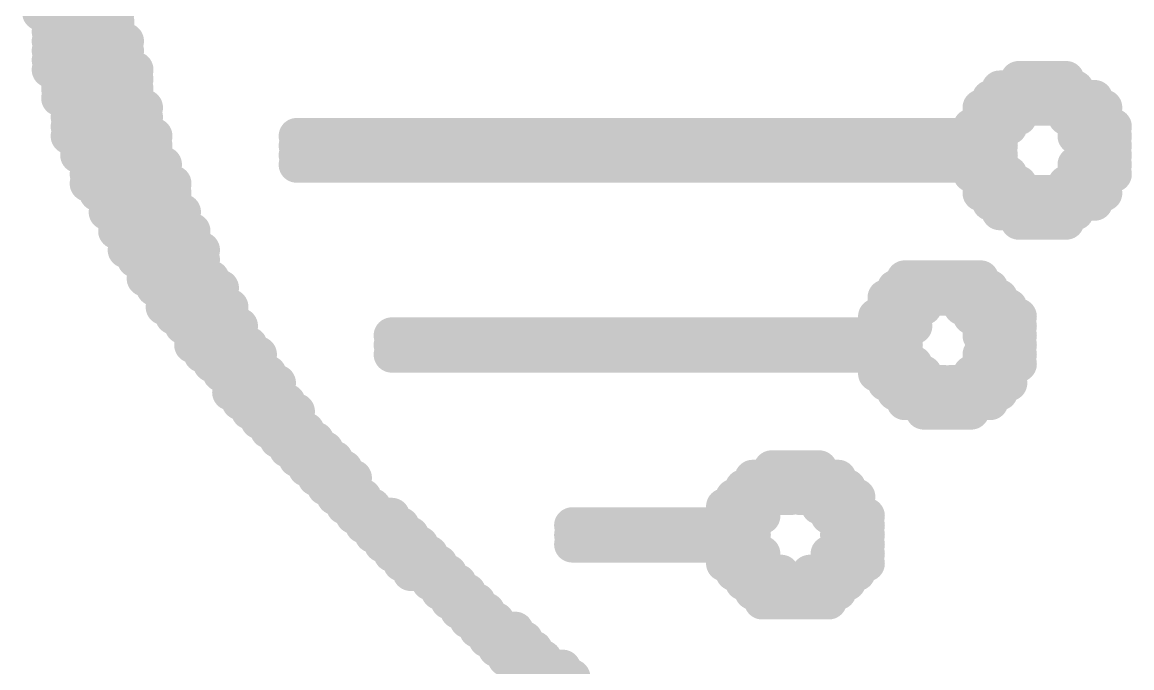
# Model space of a CAD drawing. Header units: inches. Extents: x -4.4 to 45.3, y -0.3 to 53.7.
# Drawn here: x 19.379 to 21.708, y 9.031 to 10.387 of the extents above; entities that cross this region are included whole.
import ezdxf

# ---------------------------------------------------------------- set-up
doc = ezdxf.new("R2010")
doc.units = ezdxf.units.IN
doc.layers.add('Bottom Overlay', color=54, linetype='Continuous')

msp = doc.modelspace()

# ---------------------------------------------------------------- linework, layer by layer
at = {"layer": 'Bottom Overlay'}
for points in [[(19.4168, 10.4069, 0.0762, 0.0762, 0), (19.4766, 10.4069, 0.0762, 0.0762, 0)], [(19.5364, 10.4069, 0.0762, 0.0762, 0), (19.5763, 10.4069, 0.0762, 0.0762, 0)], [(19.4367, 10.3869, 0.0762, 0.0762, 0), (19.4766, 10.3869, 0.0762, 0.0762, 0)], [(19.5364, 10.3869, 0.0762, 0.0762, 0), (19.5763, 10.3869, 0.0762, 0.0762, 0)], [(19.4367, 10.367, 0.0762, 0.0762, 0), (19.4766, 10.367, 0.0762, 0.0762, 0)], [(19.5364, 10.367, 0.0762, 0.0762, 0), (19.5763, 10.367, 0.0762, 0.0762, 0)], [(19.4367, 10.3471, 0.0762, 0.0762, 0), (19.4766, 10.3471, 0.0762, 0.0762, 0)], [(19.5563, 10.3471, 0.0762, 0.0762, 0), (19.5962, 10.3471, 0.0762, 0.0762, 0)], [(19.4367, 10.3271, 0.0762, 0.0762, 0), (19.4965, 10.3271, 0.0762, 0.0762, 0)], [(19.4367, 10.3072, 0.0762, 0.0762, 0), (19.4965, 10.3072, 0.0762, 0.0762, 0)], [(19.5563, 10.3271, 0.0762, 0.0762, 0), (19.5962, 10.3271, 0.0762, 0.0762, 0)], [(19.5563, 10.3072, 0.0762, 0.0762, 0), (19.5962, 10.3072, 0.0762, 0.0762, 0)], [(19.4367, 10.2872, 0.0762, 0.0762, 0), (19.4965, 10.2872, 0.0762, 0.0762, 0)], [(19.5563, 10.2872, 0.0762, 0.0762, 0), (19.6162, 10.2872, 0.0762, 0.0762, 0)], [(19.4566, 10.2673, 0.0762, 0.0762, 0), (19.4965, 10.2673, 0.0762, 0.0762, 0)], [(19.5563, 10.2673, 0.0762, 0.0762, 0), (19.6162, 10.2673, 0.0762, 0.0762, 0)], [(21.4706, 10.2673, 0.0762, 0.0762, 0), (21.5703, 10.2673, 0.0762, 0.0762, 0)], [(19.4566, 10.2474, 0.0762, 0.0762, 0), (19.4965, 10.2474, 0.0762, 0.0762, 0)], [(19.5763, 10.2474, 0.0762, 0.0762, 0), (19.6162, 10.2474, 0.0762, 0.0762, 0)], [(21.4307, 10.2474, 0.0762, 0.0762, 0), (21.5902, 10.2474, 0.0762, 0.0762, 0)], [(19.4566, 10.2274, 0.0762, 0.0762, 0), (19.5165, 10.2274, 0.0762, 0.0762, 0)], [(19.5763, 10.2274, 0.0762, 0.0762, 0), (19.6162, 10.2274, 0.0762, 0.0762, 0)], [(21.4108, 10.2274, 0.0762, 0.0762, 0), (21.6301, 10.2274, 0.0762, 0.0762, 0)], [(19.4766, 10.2075, 0.0762, 0.0762, 0), (19.5165, 10.2075, 0.0762, 0.0762, 0)], [(19.5763, 10.2075, 0.0762, 0.0762, 0), (19.6361, 10.2075, 0.0762, 0.0762, 0)], [(21.3908, 10.2075, 0.0762, 0.0762, 0), (21.6501, 10.2075, 0.0762, 0.0762, 0)], [(19.4766, 10.1875, 0.0762, 0.0762, 0), (19.5165, 10.1875, 0.0762, 0.0762, 0)], [(19.4766, 10.1676, 0.0762, 0.0762, 0), (19.5364, 10.1676, 0.0762, 0.0762, 0)], [(19.5962, 10.1875, 0.0762, 0.0762, 0), (19.6361, 10.1875, 0.0762, 0.0762, 0)], [(19.5962, 10.1676, 0.0762, 0.0762, 0), (19.6361, 10.1676, 0.0762, 0.0762, 0)], [(21.3709, 10.1676, 0.0762, 0.0762, 0), (21.4507, 10.1676, 0.0762, 0.0762, 0)], [(21.3908, 10.1875, 0.0762, 0.0762, 0), (21.4706, 10.1875, 0.0762, 0.0762, 0)], [(21.5703, 10.1875, 0.0762, 0.0762, 0), (21.6501, 10.1875, 0.0762, 0.0762, 0)], [(21.5902, 10.1676, 0.0762, 0.0762, 0), (21.67, 10.1676, 0.0762, 0.0762, 0)], [(19.4766, 10.1477, 0.0762, 0.0762, 0), (19.5364, 10.1477, 0.0762, 0.0762, 0)], [(19.5962, 10.1477, 0.0762, 0.0762, 0), (19.656, 10.1477, 0.0762, 0.0762, 0)], [(19.9552, 10.1477, 0.0762, 0.0762, 0), (21.4307, 10.1477, 0.0762, 0.0762, 0)], [(21.5902, 10.1477, 0.0762, 0.0762, 0), (21.67, 10.1477, 0.0762, 0.0762, 0)], [(19.4965, 10.1277, 0.0762, 0.0762, 0), (19.5364, 10.1277, 0.0762, 0.0762, 0)], [(19.5962, 10.1277, 0.0762, 0.0762, 0), (19.656, 10.1277, 0.0762, 0.0762, 0)], [(19.9552, 10.1277, 0.0762, 0.0762, 0), (21.4307, 10.1277, 0.0762, 0.0762, 0)], [(21.6102, 10.1277, 0.0762, 0.0762, 0), (21.67, 10.1277, 0.0762, 0.0762, 0)], [(19.4965, 10.1078, 0.0762, 0.0762, 0), (19.5563, 10.1078, 0.0762, 0.0762, 0)], [(19.6162, 10.1078, 0.0762, 0.0762, 0), (19.656, 10.1078, 0.0762, 0.0762, 0)], [(19.9552, 10.1078, 0.0762, 0.0762, 0), (21.4307, 10.1078, 0.0762, 0.0762, 0)], [(21.6102, 10.1078, 0.0762, 0.0762, 0), (21.67, 10.1078, 0.0762, 0.0762, 0)], [(19.5165, 10.0878, 0.0762, 0.0762, 0), (19.5563, 10.0878, 0.0762, 0.0762, 0)], [(19.6162, 10.0878, 0.0762, 0.0762, 0), (19.676, 10.0878, 0.0762, 0.0762, 0)], [(19.9552, 10.0878, 0.0762, 0.0762, 0), (21.4307, 10.0878, 0.0762, 0.0762, 0)], [(21.5902, 10.0878, 0.0762, 0.0762, 0), (21.67, 10.0878, 0.0762, 0.0762, 0)], [(19.5165, 10.0679, 0.0762, 0.0762, 0), (19.5763, 10.0679, 0.0762, 0.0762, 0)], [(19.6361, 10.0679, 0.0762, 0.0762, 0), (19.676, 10.0679, 0.0762, 0.0762, 0)], [(21.3709, 10.0679, 0.0762, 0.0762, 0), (21.4507, 10.0679, 0.0762, 0.0762, 0)], [(21.5902, 10.0679, 0.0762, 0.0762, 0), (21.67, 10.0679, 0.0762, 0.0762, 0)], [(19.5165, 10.048, 0.0762, 0.0762, 0), (19.5763, 10.048, 0.0762, 0.0762, 0)], [(19.5364, 10.028, 0.0762, 0.0762, 0), (19.5962, 10.028, 0.0762, 0.0762, 0)], [(19.6361, 10.048, 0.0762, 0.0762, 0), (19.6959, 10.048, 0.0762, 0.0762, 0)], [(19.6361, 10.028, 0.0762, 0.0762, 0), (19.6959, 10.028, 0.0762, 0.0762, 0)], [(21.3908, 10.048, 0.0762, 0.0762, 0), (21.4706, 10.048, 0.0762, 0.0762, 0)], [(21.3908, 10.028, 0.0762, 0.0762, 0), (21.6501, 10.028, 0.0762, 0.0762, 0)], [(21.5703, 10.048, 0.0762, 0.0762, 0), (21.6501, 10.048, 0.0762, 0.0762, 0)], [(19.5563, 10.0081, 0.0762, 0.0762, 0), (19.5962, 10.0081, 0.0762, 0.0762, 0)], [(19.656, 10.0081, 0.0762, 0.0762, 0), (19.6959, 10.0081, 0.0762, 0.0762, 0)], [(21.4108, 10.0081, 0.0762, 0.0762, 0), (21.6301, 10.0081, 0.0762, 0.0762, 0)], [(19.5563, 9.9881, 0.0762, 0.0762, 0), (19.6162, 9.9881, 0.0762, 0.0762, 0)], [(19.656, 9.9881, 0.0762, 0.0762, 0), (19.7159, 9.9881, 0.0762, 0.0762, 0)], [(21.4307, 9.9881, 0.0762, 0.0762, 0), (21.5902, 9.9881, 0.0762, 0.0762, 0)], [(19.5763, 9.9682, 0.0762, 0.0762, 0), (19.6162, 9.9682, 0.0762, 0.0762, 0)], [(19.676, 9.9682, 0.0762, 0.0762, 0), (19.7159, 9.9682, 0.0762, 0.0762, 0)], [(21.4706, 9.9682, 0.0762, 0.0762, 0), (21.5703, 9.9682, 0.0762, 0.0762, 0)], [(19.5763, 9.9483, 0.0762, 0.0762, 0), (19.6361, 9.9483, 0.0762, 0.0762, 0)], [(19.676, 9.9483, 0.0762, 0.0762, 0), (19.7358, 9.9483, 0.0762, 0.0762, 0)], [(19.5962, 9.9283, 0.0762, 0.0762, 0), (19.656, 9.9283, 0.0762, 0.0762, 0)], [(19.6959, 9.9283, 0.0762, 0.0762, 0), (19.7358, 9.9283, 0.0762, 0.0762, 0)], [(19.5962, 9.9084, 0.0762, 0.0762, 0), (19.656, 9.9084, 0.0762, 0.0762, 0)], [(19.6162, 9.8884, 0.0762, 0.0762, 0), (19.676, 9.8884, 0.0762, 0.0762, 0)], [(19.6959, 9.9084, 0.0762, 0.0762, 0), (19.7557, 9.9084, 0.0762, 0.0762, 0)], [(19.6959, 9.8884, 0.0762, 0.0762, 0), (19.7557, 9.8884, 0.0762, 0.0762, 0)], [(19.6361, 9.8685, 0.0762, 0.0762, 0), (19.676, 9.8685, 0.0762, 0.0762, 0)], [(19.7159, 9.8685, 0.0762, 0.0762, 0), (19.7557, 9.8685, 0.0762, 0.0762, 0)], [(19.6361, 9.8486, 0.0762, 0.0762, 0), (19.6959, 9.8486, 0.0762, 0.0762, 0)], [(19.7159, 9.8486, 0.0762, 0.0762, 0), (19.7757, 9.8486, 0.0762, 0.0762, 0)], [(21.2313, 9.8486, 0.0762, 0.0762, 0), (21.3908, 9.8486, 0.0762, 0.0762, 0)], [(19.656, 9.8286, 0.0762, 0.0762, 0), (19.7159, 9.8286, 0.0762, 0.0762, 0)], [(19.7358, 9.8286, 0.0762, 0.0762, 0), (19.7956, 9.8286, 0.0762, 0.0762, 0)], [(21.2114, 9.8286, 0.0762, 0.0762, 0), (21.4108, 9.8286, 0.0762, 0.0762, 0)], [(19.676, 9.8087, 0.0762, 0.0762, 0), (19.7956, 9.8087, 0.0762, 0.0762, 0)], [(21.1914, 9.8087, 0.0762, 0.0762, 0), (21.4307, 9.8087, 0.0762, 0.0762, 0)], [(19.676, 9.7887, 0.0762, 0.0762, 0), (19.8156, 9.7887, 0.0762, 0.0762, 0)], [(21.1914, 9.7887, 0.0762, 0.0762, 0), (21.2712, 9.7887, 0.0762, 0.0762, 0)], [(21.351, 9.7887, 0.0762, 0.0762, 0), (21.4507, 9.7887, 0.0762, 0.0762, 0)], [(19.6959, 9.7688, 0.0762, 0.0762, 0), (19.8156, 9.7688, 0.0762, 0.0762, 0)], [(19.7159, 9.7488, 0.0762, 0.0762, 0), (19.8355, 9.7488, 0.0762, 0.0762, 0)], [(21.1715, 9.7688, 0.0762, 0.0762, 0), (21.2513, 9.7688, 0.0762, 0.0762, 0)], [(21.1715, 9.7488, 0.0762, 0.0762, 0), (21.2513, 9.7488, 0.0762, 0.0762, 0)], [(21.3709, 9.7688, 0.0762, 0.0762, 0), (21.4706, 9.7688, 0.0762, 0.0762, 0)], [(21.3908, 9.7488, 0.0762, 0.0762, 0), (21.4706, 9.7488, 0.0762, 0.0762, 0)], [(19.7358, 9.7289, 0.0762, 0.0762, 0), (19.8355, 9.7289, 0.0762, 0.0762, 0)], [(20.1546, 9.7289, 0.0762, 0.0762, 0), (21.2313, 9.7289, 0.0762, 0.0762, 0)], [(21.3908, 9.7289, 0.0762, 0.0762, 0), (21.4706, 9.7289, 0.0762, 0.0762, 0)], [(19.7358, 9.709, 0.0762, 0.0762, 0), (19.8555, 9.709, 0.0762, 0.0762, 0)], [(20.1546, 9.709, 0.0762, 0.0762, 0), (21.2313, 9.709, 0.0762, 0.0762, 0)], [(21.4108, 9.709, 0.0762, 0.0762, 0), (21.4706, 9.709, 0.0762, 0.0762, 0)], [(19.7557, 9.689, 0.0762, 0.0762, 0), (19.8754, 9.689, 0.0762, 0.0762, 0)], [(20.1546, 9.689, 0.0762, 0.0762, 0), (21.2313, 9.689, 0.0762, 0.0762, 0)], [(21.3908, 9.689, 0.0762, 0.0762, 0), (21.4706, 9.689, 0.0762, 0.0762, 0)], [(19.7757, 9.6691, 0.0762, 0.0762, 0), (19.8754, 9.6691, 0.0762, 0.0762, 0)], [(21.1715, 9.6691, 0.0762, 0.0762, 0), (21.2513, 9.6691, 0.0762, 0.0762, 0)], [(21.3908, 9.6691, 0.0762, 0.0762, 0), (21.4706, 9.6691, 0.0762, 0.0762, 0)], [(19.7956, 9.6491, 0.0762, 0.0762, 0), (19.8953, 9.6491, 0.0762, 0.0762, 0)], [(19.8156, 9.6292, 0.0762, 0.0762, 0), (19.9153, 9.6292, 0.0762, 0.0762, 0)], [(21.1715, 9.6491, 0.0762, 0.0762, 0), (21.2712, 9.6491, 0.0762, 0.0762, 0)], [(21.1914, 9.6292, 0.0762, 0.0762, 0), (21.3111, 9.6292, 0.0762, 0.0762, 0)], [(21.331, 9.6292, 0.0762, 0.0762, 0), (21.4507, 9.6292, 0.0762, 0.0762, 0)], [(21.3709, 9.6491, 0.0762, 0.0762, 0), (21.4507, 9.6491, 0.0762, 0.0762, 0)], [(19.8156, 9.6093, 0.0762, 0.0762, 0), (19.9153, 9.6093, 0.0762, 0.0762, 0)], [(21.2114, 9.6093, 0.0762, 0.0762, 0), (21.4307, 9.6093, 0.0762, 0.0762, 0)], [(19.8355, 9.5893, 0.0762, 0.0762, 0), (19.9352, 9.5893, 0.0762, 0.0762, 0)], [(21.2313, 9.5893, 0.0762, 0.0762, 0), (21.4108, 9.5893, 0.0762, 0.0762, 0)], [(19.8555, 9.5694, 0.0762, 0.0762, 0), (19.9552, 9.5694, 0.0762, 0.0762, 0)], [(21.2712, 9.5694, 0.0762, 0.0762, 0), (21.3709, 9.5694, 0.0762, 0.0762, 0)], [(19.8754, 9.5494, 0.0762, 0.0762, 0), (19.9552, 9.5494, 0.0762, 0.0762, 0)], [(19.8953, 9.5295, 0.0762, 0.0762, 0), (19.9751, 9.5295, 0.0762, 0.0762, 0)], [(19.9153, 9.5096, 0.0762, 0.0762, 0), (19.995, 9.5096, 0.0762, 0.0762, 0)], [(19.9352, 9.4896, 0.0762, 0.0762, 0), (20.015, 9.4896, 0.0762, 0.0762, 0)], [(19.9552, 9.4697, 0.0762, 0.0762, 0), (20.0349, 9.4697, 0.0762, 0.0762, 0)], [(19.9751, 9.4497, 0.0762, 0.0762, 0), (20.0549, 9.4497, 0.0762, 0.0762, 0)], [(20.9522, 9.4497, 0.0762, 0.0762, 0), (21.0519, 9.4497, 0.0762, 0.0762, 0)], [(19.995, 9.4298, 0.0762, 0.0762, 0), (20.0748, 9.4298, 0.0762, 0.0762, 0)], [(20.9123, 9.4298, 0.0762, 0.0762, 0), (21.0917, 9.4298, 0.0762, 0.0762, 0)], [(20.015, 9.4099, 0.0762, 0.0762, 0), (20.0748, 9.4099, 0.0762, 0.0762, 0)], [(20.8923, 9.4099, 0.0762, 0.0762, 0), (21.1117, 9.4099, 0.0762, 0.0762, 0)], [(20.0349, 9.3899, 0.0762, 0.0762, 0), (20.0947, 9.3899, 0.0762, 0.0762, 0)], [(20.8724, 9.3899, 0.0762, 0.0762, 0), (20.992, 9.3899, 0.0762, 0.0762, 0)], [(21.012, 9.3899, 0.0762, 0.0762, 0), (21.1316, 9.3899, 0.0762, 0.0762, 0)], [(20.0549, 9.37, 0.0762, 0.0762, 0), (20.1147, 9.37, 0.0762, 0.0762, 0)], [(20.0748, 9.35, 0.0762, 0.0762, 0), (20.1546, 9.35, 0.0762, 0.0762, 0)], [(20.8525, 9.37, 0.0762, 0.0762, 0), (20.9322, 9.37, 0.0762, 0.0762, 0)], [(20.8525, 9.35, 0.0762, 0.0762, 0), (20.9322, 9.35, 0.0762, 0.0762, 0)], [(21.0519, 9.37, 0.0762, 0.0762, 0), (21.1316, 9.37, 0.0762, 0.0762, 0)], [(21.0718, 9.35, 0.0762, 0.0762, 0), (21.1516, 9.35, 0.0762, 0.0762, 0)], [(20.0947, 9.3301, 0.0762, 0.0762, 0), (20.1745, 9.3301, 0.0762, 0.0762, 0)], [(20.5334, 9.3301, 0.0762, 0.0762, 0), (20.9123, 9.3301, 0.0762, 0.0762, 0)], [(21.0917, 9.3301, 0.0762, 0.0762, 0), (21.1516, 9.3301, 0.0762, 0.0762, 0)], [(20.1147, 9.3102, 0.0762, 0.0762, 0), (20.1944, 9.3102, 0.0762, 0.0762, 0)], [(20.5334, 9.3102, 0.0762, 0.0762, 0), (20.9123, 9.3102, 0.0762, 0.0762, 0)], [(21.0917, 9.3102, 0.0762, 0.0762, 0), (21.1516, 9.3102, 0.0762, 0.0762, 0)], [(20.1346, 9.2902, 0.0762, 0.0762, 0), (20.2144, 9.2902, 0.0762, 0.0762, 0)], [(20.5334, 9.2902, 0.0762, 0.0762, 0), (20.9123, 9.2902, 0.0762, 0.0762, 0)], [(21.0917, 9.2902, 0.0762, 0.0762, 0), (21.1516, 9.2902, 0.0762, 0.0762, 0)], [(20.1546, 9.2703, 0.0762, 0.0762, 0), (20.2343, 9.2703, 0.0762, 0.0762, 0)], [(20.8525, 9.2703, 0.0762, 0.0762, 0), (20.9322, 9.2703, 0.0762, 0.0762, 0)], [(21.0718, 9.2703, 0.0762, 0.0762, 0), (21.1516, 9.2703, 0.0762, 0.0762, 0)], [(20.1745, 9.2503, 0.0762, 0.0762, 0), (20.2543, 9.2503, 0.0762, 0.0762, 0)], [(20.8525, 9.2503, 0.0762, 0.0762, 0), (20.9322, 9.2503, 0.0762, 0.0762, 0)], [(21.0718, 9.2503, 0.0762, 0.0762, 0), (21.1516, 9.2503, 0.0762, 0.0762, 0)], [(20.1944, 9.2304, 0.0762, 0.0762, 0), (20.2742, 9.2304, 0.0762, 0.0762, 0)], [(20.2343, 9.2105, 0.0762, 0.0762, 0), (20.2941, 9.2105, 0.0762, 0.0762, 0)], [(20.8724, 9.2304, 0.0762, 0.0762, 0), (20.9721, 9.2304, 0.0762, 0.0762, 0)], [(20.8923, 9.2105, 0.0762, 0.0762, 0), (21.1117, 9.2105, 0.0762, 0.0762, 0)], [(21.0319, 9.2304, 0.0762, 0.0762, 0), (21.1316, 9.2304, 0.0762, 0.0762, 0)], [(20.2543, 9.1905, 0.0762, 0.0762, 0), (20.3141, 9.1905, 0.0762, 0.0762, 0)], [(20.9123, 9.1905, 0.0762, 0.0762, 0), (21.0917, 9.1905, 0.0762, 0.0762, 0)], [(20.2742, 9.1706, 0.0762, 0.0762, 0), (20.334, 9.1706, 0.0762, 0.0762, 0)], [(20.9322, 9.1706, 0.0762, 0.0762, 0), (21.0718, 9.1706, 0.0762, 0.0762, 0)], [(20.2941, 9.1506, 0.0762, 0.0762, 0), (20.354, 9.1506, 0.0762, 0.0762, 0)], [(20.3141, 9.1307, 0.0762, 0.0762, 0), (20.3739, 9.1307, 0.0762, 0.0762, 0)], [(20.334, 9.1108, 0.0762, 0.0762, 0), (20.4138, 9.1108, 0.0762, 0.0762, 0)], [(20.354, 9.0908, 0.0762, 0.0762, 0), (20.4337, 9.0908, 0.0762, 0.0762, 0)], [(20.3739, 9.0709, 0.0762, 0.0762, 0), (20.4537, 9.0709, 0.0762, 0.0762, 0)], [(20.3938, 9.0509, 0.0762, 0.0762, 0), (20.4736, 9.0509, 0.0762, 0.0762, 0)], [(20.4138, 9.031, 0.0762, 0.0762, 0), (20.5135, 9.031, 0.0762, 0.0762, 0)], [(20.4337, 9.0111, 0.0762, 0.0762, 0), (20.5334, 9.0111, 0.0762, 0.0762, 0)]]:
    msp.add_lwpolyline(points, format="xyseb", dxfattribs=at)
for points in [[(19.3977, 10.4069, 0.0381, 0.0381, 1), (19.4358, 10.4069, 0.0381, 0.0381, 1)], [(19.4575, 10.4069, 0.0381, 0.0381, 1), (19.4956, 10.4069, 0.0381, 0.0381, 1)], [(19.5174, 10.4069, 0.0381, 0.0381, 1), (19.5555, 10.4069, 0.0381, 0.0381, 1)], [(19.5572, 10.4069, 0.0381, 0.0381, 1), (19.5953, 10.4069, 0.0381, 0.0381, 1)], [(19.4177, 10.3869, 0.0381, 0.0381, 1), (19.4558, 10.3869, 0.0381, 0.0381, 1)], [(19.4575, 10.3869, 0.0381, 0.0381, 1), (19.4956, 10.3869, 0.0381, 0.0381, 1)], [(19.5174, 10.3869, 0.0381, 0.0381, 1), (19.5555, 10.3869, 0.0381, 0.0381, 1)], [(19.5572, 10.3869, 0.0381, 0.0381, 1), (19.5953, 10.3869, 0.0381, 0.0381, 1)], [(19.4177, 10.367, 0.0381, 0.0381, 1), (19.4558, 10.367, 0.0381, 0.0381, 1)], [(19.4575, 10.367, 0.0381, 0.0381, 1), (19.4956, 10.367, 0.0381, 0.0381, 1)], [(19.5174, 10.367, 0.0381, 0.0381, 1), (19.5555, 10.367, 0.0381, 0.0381, 1)], [(19.5572, 10.367, 0.0381, 0.0381, 1), (19.5953, 10.367, 0.0381, 0.0381, 1)], [(19.4177, 10.3471, 0.0381, 0.0381, 1), (19.4558, 10.3471, 0.0381, 0.0381, 1)], [(19.4575, 10.3471, 0.0381, 0.0381, 1), (19.4956, 10.3471, 0.0381, 0.0381, 1)], [(19.5373, 10.3471, 0.0381, 0.0381, 1), (19.5754, 10.3471, 0.0381, 0.0381, 1)], [(19.5772, 10.3471, 0.0381, 0.0381, 1), (19.6153, 10.3471, 0.0381, 0.0381, 1)], [(19.4177, 10.3271, 0.0381, 0.0381, 1), (19.4558, 10.3271, 0.0381, 0.0381, 1)], [(19.4177, 10.3072, 0.0381, 0.0381, 1), (19.4558, 10.3072, 0.0381, 0.0381, 1)], [(19.4775, 10.3271, 0.0381, 0.0381, 1), (19.5156, 10.3271, 0.0381, 0.0381, 1)], [(19.4775, 10.3072, 0.0381, 0.0381, 1), (19.5156, 10.3072, 0.0381, 0.0381, 1)], [(19.5373, 10.3271, 0.0381, 0.0381, 1), (19.5754, 10.3271, 0.0381, 0.0381, 1)], [(19.5373, 10.3072, 0.0381, 0.0381, 1), (19.5754, 10.3072, 0.0381, 0.0381, 1)], [(19.5772, 10.3271, 0.0381, 0.0381, 1), (19.6153, 10.3271, 0.0381, 0.0381, 1)], [(19.5772, 10.3072, 0.0381, 0.0381, 1), (19.6153, 10.3072, 0.0381, 0.0381, 1)], [(19.4177, 10.2872, 0.0381, 0.0381, 1), (19.4558, 10.2872, 0.0381, 0.0381, 1)], [(19.4775, 10.2872, 0.0381, 0.0381, 1), (19.5156, 10.2872, 0.0381, 0.0381, 1)], [(19.5373, 10.2872, 0.0381, 0.0381, 1), (19.5754, 10.2872, 0.0381, 0.0381, 1)], [(19.5971, 10.2872, 0.0381, 0.0381, 1), (19.6352, 10.2872, 0.0381, 0.0381, 1)], [(19.4376, 10.2673, 0.0381, 0.0381, 1), (19.4757, 10.2673, 0.0381, 0.0381, 1)], [(19.4775, 10.2673, 0.0381, 0.0381, 1), (19.5156, 10.2673, 0.0381, 0.0381, 1)], [(19.5373, 10.2673, 0.0381, 0.0381, 1), (19.5754, 10.2673, 0.0381, 0.0381, 1)], [(19.5971, 10.2673, 0.0381, 0.0381, 1), (19.6352, 10.2673, 0.0381, 0.0381, 1)], [(21.4516, 10.2673, 0.0381, 0.0381, 1), (21.4897, 10.2673, 0.0381, 0.0381, 1)], [(21.5513, 10.2673, 0.0381, 0.0381, 1), (21.5894, 10.2673, 0.0381, 0.0381, 1)], [(19.4376, 10.2474, 0.0381, 0.0381, 1), (19.4757, 10.2474, 0.0381, 0.0381, 1)], [(19.4775, 10.2474, 0.0381, 0.0381, 1), (19.5156, 10.2474, 0.0381, 0.0381, 1)], [(19.5572, 10.2474, 0.0381, 0.0381, 1), (19.5953, 10.2474, 0.0381, 0.0381, 1)], [(19.5971, 10.2474, 0.0381, 0.0381, 1), (19.6352, 10.2474, 0.0381, 0.0381, 1)], [(21.4117, 10.2474, 0.0381, 0.0381, 1), (21.4498, 10.2474, 0.0381, 0.0381, 1)], [(21.5712, 10.2474, 0.0381, 0.0381, 1), (21.6093, 10.2474, 0.0381, 0.0381, 1)], [(19.4376, 10.2274, 0.0381, 0.0381, 1), (19.4757, 10.2274, 0.0381, 0.0381, 1)], [(19.4974, 10.2274, 0.0381, 0.0381, 1), (19.5355, 10.2274, 0.0381, 0.0381, 1)], [(19.5572, 10.2274, 0.0381, 0.0381, 1), (19.5953, 10.2274, 0.0381, 0.0381, 1)], [(19.5971, 10.2274, 0.0381, 0.0381, 1), (19.6352, 10.2274, 0.0381, 0.0381, 1)], [(21.3917, 10.2274, 0.0381, 0.0381, 1), (21.4298, 10.2274, 0.0381, 0.0381, 1)], [(21.6111, 10.2274, 0.0381, 0.0381, 1), (21.6492, 10.2274, 0.0381, 0.0381, 1)], [(19.4575, 10.2075, 0.0381, 0.0381, 1), (19.4956, 10.2075, 0.0381, 0.0381, 1)], [(19.4974, 10.2075, 0.0381, 0.0381, 1), (19.5355, 10.2075, 0.0381, 0.0381, 1)], [(19.5572, 10.2075, 0.0381, 0.0381, 1), (19.5953, 10.2075, 0.0381, 0.0381, 1)], [(19.6171, 10.2075, 0.0381, 0.0381, 1), (19.6552, 10.2075, 0.0381, 0.0381, 1)], [(21.3718, 10.2075, 0.0381, 0.0381, 1), (21.4099, 10.2075, 0.0381, 0.0381, 1)], [(21.631, 10.2075, 0.0381, 0.0381, 1), (21.6691, 10.2075, 0.0381, 0.0381, 1)], [(19.4575, 10.1875, 0.0381, 0.0381, 1), (19.4956, 10.1875, 0.0381, 0.0381, 1)], [(19.4575, 10.1676, 0.0381, 0.0381, 1), (19.4956, 10.1676, 0.0381, 0.0381, 1)], [(19.4974, 10.1875, 0.0381, 0.0381, 1), (19.5355, 10.1875, 0.0381, 0.0381, 1)], [(19.5174, 10.1676, 0.0381, 0.0381, 1), (19.5555, 10.1676, 0.0381, 0.0381, 1)], [(19.5772, 10.1875, 0.0381, 0.0381, 1), (19.6153, 10.1875, 0.0381, 0.0381, 1)], [(19.5772, 10.1676, 0.0381, 0.0381, 1), (19.6153, 10.1676, 0.0381, 0.0381, 1)], [(19.6171, 10.1875, 0.0381, 0.0381, 1), (19.6552, 10.1875, 0.0381, 0.0381, 1)], [(19.6171, 10.1676, 0.0381, 0.0381, 1), (19.6552, 10.1676, 0.0381, 0.0381, 1)], [(21.3519, 10.1676, 0.0381, 0.0381, 1), (21.39, 10.1676, 0.0381, 0.0381, 1)], [(21.3718, 10.1875, 0.0381, 0.0381, 1), (21.4099, 10.1875, 0.0381, 0.0381, 1)], [(21.4316, 10.1676, 0.0381, 0.0381, 1), (21.4697, 10.1676, 0.0381, 0.0381, 1)], [(21.4516, 10.1875, 0.0381, 0.0381, 1), (21.4897, 10.1875, 0.0381, 0.0381, 1)], [(21.5513, 10.1875, 0.0381, 0.0381, 1), (21.5894, 10.1875, 0.0381, 0.0381, 1)], [(21.5712, 10.1676, 0.0381, 0.0381, 1), (21.6093, 10.1676, 0.0381, 0.0381, 1)], [(21.631, 10.1875, 0.0381, 0.0381, 1), (21.6691, 10.1875, 0.0381, 0.0381, 1)], [(21.651, 10.1676, 0.0381, 0.0381, 1), (21.6891, 10.1676, 0.0381, 0.0381, 1)], [(19.4575, 10.1477, 0.0381, 0.0381, 1), (19.4956, 10.1477, 0.0381, 0.0381, 1)], [(19.5174, 10.1477, 0.0381, 0.0381, 1), (19.5555, 10.1477, 0.0381, 0.0381, 1)], [(19.5772, 10.1477, 0.0381, 0.0381, 1), (19.6153, 10.1477, 0.0381, 0.0381, 1)], [(19.637, 10.1477, 0.0381, 0.0381, 1), (19.6751, 10.1477, 0.0381, 0.0381, 1)], [(19.9361, 10.1477, 0.0381, 0.0381, 1), (19.9742, 10.1477, 0.0381, 0.0381, 1)], [(21.4117, 10.1477, 0.0381, 0.0381, 1), (21.4498, 10.1477, 0.0381, 0.0381, 1)], [(21.5712, 10.1477, 0.0381, 0.0381, 1), (21.6093, 10.1477, 0.0381, 0.0381, 1)], [(21.651, 10.1477, 0.0381, 0.0381, 1), (21.6891, 10.1477, 0.0381, 0.0381, 1)], [(19.4775, 10.1277, 0.0381, 0.0381, 1), (19.5156, 10.1277, 0.0381, 0.0381, 1)], [(19.5174, 10.1277, 0.0381, 0.0381, 1), (19.5555, 10.1277, 0.0381, 0.0381, 1)], [(19.5772, 10.1277, 0.0381, 0.0381, 1), (19.6153, 10.1277, 0.0381, 0.0381, 1)], [(19.637, 10.1277, 0.0381, 0.0381, 1), (19.6751, 10.1277, 0.0381, 0.0381, 1)], [(19.9361, 10.1277, 0.0381, 0.0381, 1), (19.9742, 10.1277, 0.0381, 0.0381, 1)], [(21.4117, 10.1277, 0.0381, 0.0381, 1), (21.4498, 10.1277, 0.0381, 0.0381, 1)], [(21.5911, 10.1277, 0.0381, 0.0381, 1), (21.6292, 10.1277, 0.0381, 0.0381, 1)], [(21.651, 10.1277, 0.0381, 0.0381, 1), (21.6891, 10.1277, 0.0381, 0.0381, 1)], [(19.4775, 10.1078, 0.0381, 0.0381, 1), (19.5156, 10.1078, 0.0381, 0.0381, 1)], [(19.5373, 10.1078, 0.0381, 0.0381, 1), (19.5754, 10.1078, 0.0381, 0.0381, 1)], [(19.5971, 10.1078, 0.0381, 0.0381, 1), (19.6352, 10.1078, 0.0381, 0.0381, 1)], [(19.637, 10.1078, 0.0381, 0.0381, 1), (19.6751, 10.1078, 0.0381, 0.0381, 1)], [(19.9361, 10.1078, 0.0381, 0.0381, 1), (19.9742, 10.1078, 0.0381, 0.0381, 1)], [(21.4117, 10.1078, 0.0381, 0.0381, 1), (21.4498, 10.1078, 0.0381, 0.0381, 1)], [(21.5911, 10.1078, 0.0381, 0.0381, 1), (21.6292, 10.1078, 0.0381, 0.0381, 1)], [(21.651, 10.1078, 0.0381, 0.0381, 1), (21.6891, 10.1078, 0.0381, 0.0381, 1)], [(19.4974, 10.0878, 0.0381, 0.0381, 1), (19.5355, 10.0878, 0.0381, 0.0381, 1)], [(19.5373, 10.0878, 0.0381, 0.0381, 1), (19.5754, 10.0878, 0.0381, 0.0381, 1)], [(19.5971, 10.0878, 0.0381, 0.0381, 1), (19.6352, 10.0878, 0.0381, 0.0381, 1)], [(19.6569, 10.0878, 0.0381, 0.0381, 1), (19.695, 10.0878, 0.0381, 0.0381, 1)], [(19.9361, 10.0878, 0.0381, 0.0381, 1), (19.9742, 10.0878, 0.0381, 0.0381, 1)], [(21.4117, 10.0878, 0.0381, 0.0381, 1), (21.4498, 10.0878, 0.0381, 0.0381, 1)], [(21.5712, 10.0878, 0.0381, 0.0381, 1), (21.6093, 10.0878, 0.0381, 0.0381, 1)], [(21.651, 10.0878, 0.0381, 0.0381, 1), (21.6891, 10.0878, 0.0381, 0.0381, 1)], [(19.4974, 10.0679, 0.0381, 0.0381, 1), (19.5355, 10.0679, 0.0381, 0.0381, 1)], [(19.5572, 10.0679, 0.0381, 0.0381, 1), (19.5953, 10.0679, 0.0381, 0.0381, 1)], [(19.6171, 10.0679, 0.0381, 0.0381, 1), (19.6552, 10.0679, 0.0381, 0.0381, 1)], [(19.6569, 10.0679, 0.0381, 0.0381, 1), (19.695, 10.0679, 0.0381, 0.0381, 1)], [(21.3519, 10.0679, 0.0381, 0.0381, 1), (21.39, 10.0679, 0.0381, 0.0381, 1)], [(21.4316, 10.0679, 0.0381, 0.0381, 1), (21.4697, 10.0679, 0.0381, 0.0381, 1)], [(21.5712, 10.0679, 0.0381, 0.0381, 1), (21.6093, 10.0679, 0.0381, 0.0381, 1)], [(21.651, 10.0679, 0.0381, 0.0381, 1), (21.6891, 10.0679, 0.0381, 0.0381, 1)], [(19.4974, 10.048, 0.0381, 0.0381, 1), (19.5355, 10.048, 0.0381, 0.0381, 1)], [(19.5174, 10.028, 0.0381, 0.0381, 1), (19.5555, 10.028, 0.0381, 0.0381, 1)], [(19.5572, 10.048, 0.0381, 0.0381, 1), (19.5953, 10.048, 0.0381, 0.0381, 1)], [(19.5772, 10.028, 0.0381, 0.0381, 1), (19.6153, 10.028, 0.0381, 0.0381, 1)], [(19.6171, 10.048, 0.0381, 0.0381, 1), (19.6552, 10.048, 0.0381, 0.0381, 1)], [(19.6171, 10.028, 0.0381, 0.0381, 1), (19.6552, 10.028, 0.0381, 0.0381, 1)], [(19.6769, 10.048, 0.0381, 0.0381, 1), (19.715, 10.048, 0.0381, 0.0381, 1)], [(19.6769, 10.028, 0.0381, 0.0381, 1), (19.715, 10.028, 0.0381, 0.0381, 1)], [(21.3718, 10.048, 0.0381, 0.0381, 1), (21.4099, 10.048, 0.0381, 0.0381, 1)], [(21.3718, 10.028, 0.0381, 0.0381, 1), (21.4099, 10.028, 0.0381, 0.0381, 1)], [(21.4516, 10.048, 0.0381, 0.0381, 1), (21.4897, 10.048, 0.0381, 0.0381, 1)], [(21.5513, 10.048, 0.0381, 0.0381, 1), (21.5894, 10.048, 0.0381, 0.0381, 1)], [(21.631, 10.048, 0.0381, 0.0381, 1), (21.6691, 10.048, 0.0381, 0.0381, 1)], [(21.631, 10.028, 0.0381, 0.0381, 1), (21.6691, 10.028, 0.0381, 0.0381, 1)], [(19.5373, 10.0081, 0.0381, 0.0381, 1), (19.5754, 10.0081, 0.0381, 0.0381, 1)], [(19.5772, 10.0081, 0.0381, 0.0381, 1), (19.6153, 10.0081, 0.0381, 0.0381, 1)], [(19.637, 10.0081, 0.0381, 0.0381, 1), (19.6751, 10.0081, 0.0381, 0.0381, 1)], [(19.6769, 10.0081, 0.0381, 0.0381, 1), (19.715, 10.0081, 0.0381, 0.0381, 1)], [(21.3917, 10.0081, 0.0381, 0.0381, 1), (21.4298, 10.0081, 0.0381, 0.0381, 1)], [(21.6111, 10.0081, 0.0381, 0.0381, 1), (21.6492, 10.0081, 0.0381, 0.0381, 1)], [(19.5373, 9.9881, 0.0381, 0.0381, 1), (19.5754, 9.9881, 0.0381, 0.0381, 1)], [(19.5971, 9.9881, 0.0381, 0.0381, 1), (19.6352, 9.9881, 0.0381, 0.0381, 1)], [(19.637, 9.9881, 0.0381, 0.0381, 1), (19.6751, 9.9881, 0.0381, 0.0381, 1)], [(19.6968, 9.9881, 0.0381, 0.0381, 1), (19.7349, 9.9881, 0.0381, 0.0381, 1)], [(21.4117, 9.9881, 0.0381, 0.0381, 1), (21.4498, 9.9881, 0.0381, 0.0381, 1)], [(21.5712, 9.9881, 0.0381, 0.0381, 1), (21.6093, 9.9881, 0.0381, 0.0381, 1)], [(19.5572, 9.9682, 0.0381, 0.0381, 1), (19.5953, 9.9682, 0.0381, 0.0381, 1)], [(19.5971, 9.9682, 0.0381, 0.0381, 1), (19.6352, 9.9682, 0.0381, 0.0381, 1)], [(19.6569, 9.9682, 0.0381, 0.0381, 1), (19.695, 9.9682, 0.0381, 0.0381, 1)], [(19.6968, 9.9682, 0.0381, 0.0381, 1), (19.7349, 9.9682, 0.0381, 0.0381, 1)], [(21.4516, 9.9682, 0.0381, 0.0381, 1), (21.4897, 9.9682, 0.0381, 0.0381, 1)], [(21.5513, 9.9682, 0.0381, 0.0381, 1), (21.5894, 9.9682, 0.0381, 0.0381, 1)], [(19.5572, 9.9483, 0.0381, 0.0381, 1), (19.5953, 9.9483, 0.0381, 0.0381, 1)], [(19.6171, 9.9483, 0.0381, 0.0381, 1), (19.6552, 9.9483, 0.0381, 0.0381, 1)], [(19.6569, 9.9483, 0.0381, 0.0381, 1), (19.695, 9.9483, 0.0381, 0.0381, 1)], [(19.7168, 9.9483, 0.0381, 0.0381, 1), (19.7549, 9.9483, 0.0381, 0.0381, 1)], [(19.5772, 9.9283, 0.0381, 0.0381, 1), (19.6153, 9.9283, 0.0381, 0.0381, 1)], [(19.637, 9.9283, 0.0381, 0.0381, 1), (19.6751, 9.9283, 0.0381, 0.0381, 1)], [(19.6769, 9.9283, 0.0381, 0.0381, 1), (19.715, 9.9283, 0.0381, 0.0381, 1)], [(19.7168, 9.9283, 0.0381, 0.0381, 1), (19.7549, 9.9283, 0.0381, 0.0381, 1)], [(19.5772, 9.9084, 0.0381, 0.0381, 1), (19.6153, 9.9084, 0.0381, 0.0381, 1)], [(19.5971, 9.8884, 0.0381, 0.0381, 1), (19.6352, 9.8884, 0.0381, 0.0381, 1)], [(19.637, 9.9084, 0.0381, 0.0381, 1), (19.6751, 9.9084, 0.0381, 0.0381, 1)], [(19.6569, 9.8884, 0.0381, 0.0381, 1), (19.695, 9.8884, 0.0381, 0.0381, 1)], [(19.6769, 9.9084, 0.0381, 0.0381, 1), (19.715, 9.9084, 0.0381, 0.0381, 1)], [(19.6769, 9.8884, 0.0381, 0.0381, 1), (19.715, 9.8884, 0.0381, 0.0381, 1)], [(19.7367, 9.9084, 0.0381, 0.0381, 1), (19.7748, 9.9084, 0.0381, 0.0381, 1)], [(19.7367, 9.8884, 0.0381, 0.0381, 1), (19.7748, 9.8884, 0.0381, 0.0381, 1)], [(19.6171, 9.8685, 0.0381, 0.0381, 1), (19.6552, 9.8685, 0.0381, 0.0381, 1)], [(19.6569, 9.8685, 0.0381, 0.0381, 1), (19.695, 9.8685, 0.0381, 0.0381, 1)], [(19.6968, 9.8685, 0.0381, 0.0381, 1), (19.7349, 9.8685, 0.0381, 0.0381, 1)], [(19.7367, 9.8685, 0.0381, 0.0381, 1), (19.7748, 9.8685, 0.0381, 0.0381, 1)], [(19.6171, 9.8486, 0.0381, 0.0381, 1), (19.6552, 9.8486, 0.0381, 0.0381, 1)], [(19.6769, 9.8486, 0.0381, 0.0381, 1), (19.715, 9.8486, 0.0381, 0.0381, 1)], [(19.6968, 9.8486, 0.0381, 0.0381, 1), (19.7349, 9.8486, 0.0381, 0.0381, 1)], [(19.7566, 9.8486, 0.0381, 0.0381, 1), (19.7947, 9.8486, 0.0381, 0.0381, 1)], [(21.2123, 9.8486, 0.0381, 0.0381, 1), (21.2504, 9.8486, 0.0381, 0.0381, 1)], [(21.3718, 9.8486, 0.0381, 0.0381, 1), (21.4099, 9.8486, 0.0381, 0.0381, 1)], [(19.637, 9.8286, 0.0381, 0.0381, 1), (19.6751, 9.8286, 0.0381, 0.0381, 1)], [(19.6968, 9.8286, 0.0381, 0.0381, 1), (19.7349, 9.8286, 0.0381, 0.0381, 1)], [(19.7168, 9.8286, 0.0381, 0.0381, 1), (19.7549, 9.8286, 0.0381, 0.0381, 1)], [(19.7766, 9.8286, 0.0381, 0.0381, 1), (19.8147, 9.8286, 0.0381, 0.0381, 1)], [(21.1923, 9.8286, 0.0381, 0.0381, 1), (21.2304, 9.8286, 0.0381, 0.0381, 1)], [(21.3917, 9.8286, 0.0381, 0.0381, 1), (21.4298, 9.8286, 0.0381, 0.0381, 1)], [(19.6569, 9.8087, 0.0381, 0.0381, 1), (19.695, 9.8087, 0.0381, 0.0381, 1)], [(19.7766, 9.8087, 0.0381, 0.0381, 1), (19.8147, 9.8087, 0.0381, 0.0381, 1)], [(21.1724, 9.8087, 0.0381, 0.0381, 1), (21.2105, 9.8087, 0.0381, 0.0381, 1)], [(21.4117, 9.8087, 0.0381, 0.0381, 1), (21.4498, 9.8087, 0.0381, 0.0381, 1)], [(19.6569, 9.7887, 0.0381, 0.0381, 1), (19.695, 9.7887, 0.0381, 0.0381, 1)], [(19.7965, 9.7887, 0.0381, 0.0381, 1), (19.8346, 9.7887, 0.0381, 0.0381, 1)], [(21.1724, 9.7887, 0.0381, 0.0381, 1), (21.2105, 9.7887, 0.0381, 0.0381, 1)], [(21.2522, 9.7887, 0.0381, 0.0381, 1), (21.2903, 9.7887, 0.0381, 0.0381, 1)], [(21.3319, 9.7887, 0.0381, 0.0381, 1), (21.37, 9.7887, 0.0381, 0.0381, 1)], [(21.4316, 9.7887, 0.0381, 0.0381, 1), (21.4697, 9.7887, 0.0381, 0.0381, 1)], [(19.6769, 9.7688, 0.0381, 0.0381, 1), (19.715, 9.7688, 0.0381, 0.0381, 1)], [(19.6968, 9.7488, 0.0381, 0.0381, 1), (19.7349, 9.7488, 0.0381, 0.0381, 1)], [(19.7965, 9.7688, 0.0381, 0.0381, 1), (19.8346, 9.7688, 0.0381, 0.0381, 1)], [(19.8165, 9.7488, 0.0381, 0.0381, 1), (19.8546, 9.7488, 0.0381, 0.0381, 1)], [(21.1525, 9.7688, 0.0381, 0.0381, 1), (21.1906, 9.7688, 0.0381, 0.0381, 1)], [(21.1525, 9.7488, 0.0381, 0.0381, 1), (21.1906, 9.7488, 0.0381, 0.0381, 1)], [(21.2322, 9.7688, 0.0381, 0.0381, 1), (21.2703, 9.7688, 0.0381, 0.0381, 1)], [(21.2322, 9.7488, 0.0381, 0.0381, 1), (21.2703, 9.7488, 0.0381, 0.0381, 1)], [(21.3519, 9.7688, 0.0381, 0.0381, 1), (21.39, 9.7688, 0.0381, 0.0381, 1)], [(21.3718, 9.7488, 0.0381, 0.0381, 1), (21.4099, 9.7488, 0.0381, 0.0381, 1)], [(21.4516, 9.7688, 0.0381, 0.0381, 1), (21.4897, 9.7688, 0.0381, 0.0381, 1)], [(21.4516, 9.7488, 0.0381, 0.0381, 1), (21.4897, 9.7488, 0.0381, 0.0381, 1)], [(19.7168, 9.7289, 0.0381, 0.0381, 1), (19.7549, 9.7289, 0.0381, 0.0381, 1)], [(19.8165, 9.7289, 0.0381, 0.0381, 1), (19.8546, 9.7289, 0.0381, 0.0381, 1)], [(20.1355, 9.7289, 0.0381, 0.0381, 1), (20.1736, 9.7289, 0.0381, 0.0381, 1)], [(21.2123, 9.7289, 0.0381, 0.0381, 1), (21.2504, 9.7289, 0.0381, 0.0381, 1)], [(21.3718, 9.7289, 0.0381, 0.0381, 1), (21.4099, 9.7289, 0.0381, 0.0381, 1)], [(21.4516, 9.7289, 0.0381, 0.0381, 1), (21.4897, 9.7289, 0.0381, 0.0381, 1)], [(19.7168, 9.709, 0.0381, 0.0381, 1), (19.7549, 9.709, 0.0381, 0.0381, 1)], [(19.8364, 9.709, 0.0381, 0.0381, 1), (19.8745, 9.709, 0.0381, 0.0381, 1)], [(20.1355, 9.709, 0.0381, 0.0381, 1), (20.1736, 9.709, 0.0381, 0.0381, 1)], [(21.2123, 9.709, 0.0381, 0.0381, 1), (21.2504, 9.709, 0.0381, 0.0381, 1)], [(21.3917, 9.709, 0.0381, 0.0381, 1), (21.4298, 9.709, 0.0381, 0.0381, 1)], [(21.4516, 9.709, 0.0381, 0.0381, 1), (21.4897, 9.709, 0.0381, 0.0381, 1)], [(19.7367, 9.689, 0.0381, 0.0381, 1), (19.7748, 9.689, 0.0381, 0.0381, 1)], [(19.8563, 9.689, 0.0381, 0.0381, 1), (19.8944, 9.689, 0.0381, 0.0381, 1)], [(20.1355, 9.689, 0.0381, 0.0381, 1), (20.1736, 9.689, 0.0381, 0.0381, 1)], [(21.2123, 9.689, 0.0381, 0.0381, 1), (21.2504, 9.689, 0.0381, 0.0381, 1)], [(21.3718, 9.689, 0.0381, 0.0381, 1), (21.4099, 9.689, 0.0381, 0.0381, 1)], [(21.4516, 9.689, 0.0381, 0.0381, 1), (21.4897, 9.689, 0.0381, 0.0381, 1)], [(19.7566, 9.6691, 0.0381, 0.0381, 1), (19.7947, 9.6691, 0.0381, 0.0381, 1)], [(19.8563, 9.6691, 0.0381, 0.0381, 1), (19.8944, 9.6691, 0.0381, 0.0381, 1)], [(21.1525, 9.6691, 0.0381, 0.0381, 1), (21.1906, 9.6691, 0.0381, 0.0381, 1)], [(21.2322, 9.6691, 0.0381, 0.0381, 1), (21.2703, 9.6691, 0.0381, 0.0381, 1)], [(21.3718, 9.6691, 0.0381, 0.0381, 1), (21.4099, 9.6691, 0.0381, 0.0381, 1)], [(21.4516, 9.6691, 0.0381, 0.0381, 1), (21.4897, 9.6691, 0.0381, 0.0381, 1)], [(19.7766, 9.6491, 0.0381, 0.0381, 1), (19.8147, 9.6491, 0.0381, 0.0381, 1)], [(19.7965, 9.6292, 0.0381, 0.0381, 1), (19.8346, 9.6292, 0.0381, 0.0381, 1)], [(19.8763, 9.6491, 0.0381, 0.0381, 1), (19.9144, 9.6491, 0.0381, 0.0381, 1)], [(19.8962, 9.6292, 0.0381, 0.0381, 1), (19.9343, 9.6292, 0.0381, 0.0381, 1)], [(21.1525, 9.6491, 0.0381, 0.0381, 1), (21.1906, 9.6491, 0.0381, 0.0381, 1)], [(21.1724, 9.6292, 0.0381, 0.0381, 1), (21.2105, 9.6292, 0.0381, 0.0381, 1)], [(21.2522, 9.6491, 0.0381, 0.0381, 1), (21.2903, 9.6491, 0.0381, 0.0381, 1)], [(21.292, 9.6292, 0.0381, 0.0381, 1), (21.3301, 9.6292, 0.0381, 0.0381, 1)], [(21.312, 9.6292, 0.0381, 0.0381, 1), (21.3501, 9.6292, 0.0381, 0.0381, 1)], [(21.3519, 9.6491, 0.0381, 0.0381, 1), (21.39, 9.6491, 0.0381, 0.0381, 1)], [(21.4316, 9.6491, 0.0381, 0.0381, 1), (21.4697, 9.6491, 0.0381, 0.0381, 1)], [(21.4316, 9.6292, 0.0381, 0.0381, 1), (21.4697, 9.6292, 0.0381, 0.0381, 1)], [(19.7965, 9.6093, 0.0381, 0.0381, 1), (19.8346, 9.6093, 0.0381, 0.0381, 1)], [(19.8962, 9.6093, 0.0381, 0.0381, 1), (19.9343, 9.6093, 0.0381, 0.0381, 1)], [(21.1923, 9.6093, 0.0381, 0.0381, 1), (21.2304, 9.6093, 0.0381, 0.0381, 1)], [(21.4117, 9.6093, 0.0381, 0.0381, 1), (21.4498, 9.6093, 0.0381, 0.0381, 1)], [(19.8165, 9.5893, 0.0381, 0.0381, 1), (19.8546, 9.5893, 0.0381, 0.0381, 1)], [(19.9162, 9.5893, 0.0381, 0.0381, 1), (19.9543, 9.5893, 0.0381, 0.0381, 1)], [(21.2123, 9.5893, 0.0381, 0.0381, 1), (21.2504, 9.5893, 0.0381, 0.0381, 1)], [(21.3917, 9.5893, 0.0381, 0.0381, 1), (21.4298, 9.5893, 0.0381, 0.0381, 1)], [(19.8364, 9.5694, 0.0381, 0.0381, 1), (19.8745, 9.5694, 0.0381, 0.0381, 1)], [(19.9361, 9.5694, 0.0381, 0.0381, 1), (19.9742, 9.5694, 0.0381, 0.0381, 1)], [(21.2522, 9.5694, 0.0381, 0.0381, 1), (21.2903, 9.5694, 0.0381, 0.0381, 1)], [(21.3519, 9.5694, 0.0381, 0.0381, 1), (21.39, 9.5694, 0.0381, 0.0381, 1)], [(19.8563, 9.5494, 0.0381, 0.0381, 1), (19.8944, 9.5494, 0.0381, 0.0381, 1)], [(19.9361, 9.5494, 0.0381, 0.0381, 1), (19.9742, 9.5494, 0.0381, 0.0381, 1)], [(19.8763, 9.5295, 0.0381, 0.0381, 1), (19.9144, 9.5295, 0.0381, 0.0381, 1)], [(19.956, 9.5295, 0.0381, 0.0381, 1), (19.9941, 9.5295, 0.0381, 0.0381, 1)], [(19.8962, 9.5096, 0.0381, 0.0381, 1), (19.9343, 9.5096, 0.0381, 0.0381, 1)], [(19.9162, 9.4896, 0.0381, 0.0381, 1), (19.9543, 9.4896, 0.0381, 0.0381, 1)], [(19.976, 9.5096, 0.0381, 0.0381, 1), (20.0141, 9.5096, 0.0381, 0.0381, 1)], [(19.9959, 9.4896, 0.0381, 0.0381, 1), (20.034, 9.4896, 0.0381, 0.0381, 1)], [(19.9361, 9.4697, 0.0381, 0.0381, 1), (19.9742, 9.4697, 0.0381, 0.0381, 1)], [(20.0159, 9.4697, 0.0381, 0.0381, 1), (20.054, 9.4697, 0.0381, 0.0381, 1)], [(19.956, 9.4497, 0.0381, 0.0381, 1), (19.9941, 9.4497, 0.0381, 0.0381, 1)], [(20.0358, 9.4497, 0.0381, 0.0381, 1), (20.0739, 9.4497, 0.0381, 0.0381, 1)], [(20.9331, 9.4497, 0.0381, 0.0381, 1), (20.9712, 9.4497, 0.0381, 0.0381, 1)], [(21.0328, 9.4497, 0.0381, 0.0381, 1), (21.0709, 9.4497, 0.0381, 0.0381, 1)], [(19.976, 9.4298, 0.0381, 0.0381, 1), (20.0141, 9.4298, 0.0381, 0.0381, 1)], [(20.0557, 9.4298, 0.0381, 0.0381, 1), (20.0938, 9.4298, 0.0381, 0.0381, 1)], [(20.8932, 9.4298, 0.0381, 0.0381, 1), (20.9313, 9.4298, 0.0381, 0.0381, 1)], [(21.0727, 9.4298, 0.0381, 0.0381, 1), (21.1108, 9.4298, 0.0381, 0.0381, 1)], [(19.9959, 9.4099, 0.0381, 0.0381, 1), (20.034, 9.4099, 0.0381, 0.0381, 1)], [(20.0557, 9.4099, 0.0381, 0.0381, 1), (20.0938, 9.4099, 0.0381, 0.0381, 1)], [(20.8733, 9.4099, 0.0381, 0.0381, 1), (20.9114, 9.4099, 0.0381, 0.0381, 1)], [(21.0926, 9.4099, 0.0381, 0.0381, 1), (21.1307, 9.4099, 0.0381, 0.0381, 1)], [(20.0159, 9.3899, 0.0381, 0.0381, 1), (20.054, 9.3899, 0.0381, 0.0381, 1)], [(20.0757, 9.3899, 0.0381, 0.0381, 1), (20.1138, 9.3899, 0.0381, 0.0381, 1)], [(20.8533, 9.3899, 0.0381, 0.0381, 1), (20.8914, 9.3899, 0.0381, 0.0381, 1)], [(20.973, 9.3899, 0.0381, 0.0381, 1), (21.0111, 9.3899, 0.0381, 0.0381, 1)], [(20.9929, 9.3899, 0.0381, 0.0381, 1), (21.031, 9.3899, 0.0381, 0.0381, 1)], [(21.1126, 9.3899, 0.0381, 0.0381, 1), (21.1507, 9.3899, 0.0381, 0.0381, 1)], [(20.0358, 9.37, 0.0381, 0.0381, 1), (20.0739, 9.37, 0.0381, 0.0381, 1)], [(20.0557, 9.35, 0.0381, 0.0381, 1), (20.0938, 9.35, 0.0381, 0.0381, 1)], [(20.0956, 9.37, 0.0381, 0.0381, 1), (20.1337, 9.37, 0.0381, 0.0381, 1)], [(20.1355, 9.35, 0.0381, 0.0381, 1), (20.1736, 9.35, 0.0381, 0.0381, 1)], [(20.8334, 9.37, 0.0381, 0.0381, 1), (20.8715, 9.37, 0.0381, 0.0381, 1)], [(20.8334, 9.35, 0.0381, 0.0381, 1), (20.8715, 9.35, 0.0381, 0.0381, 1)], [(20.9132, 9.37, 0.0381, 0.0381, 1), (20.9513, 9.37, 0.0381, 0.0381, 1)], [(20.9132, 9.35, 0.0381, 0.0381, 1), (20.9513, 9.35, 0.0381, 0.0381, 1)], [(21.0328, 9.37, 0.0381, 0.0381, 1), (21.0709, 9.37, 0.0381, 0.0381, 1)], [(21.0528, 9.35, 0.0381, 0.0381, 1), (21.0909, 9.35, 0.0381, 0.0381, 1)], [(21.1126, 9.37, 0.0381, 0.0381, 1), (21.1507, 9.37, 0.0381, 0.0381, 1)], [(21.1325, 9.35, 0.0381, 0.0381, 1), (21.1706, 9.35, 0.0381, 0.0381, 1)], [(20.0757, 9.3301, 0.0381, 0.0381, 1), (20.1138, 9.3301, 0.0381, 0.0381, 1)], [(20.1554, 9.3301, 0.0381, 0.0381, 1), (20.1935, 9.3301, 0.0381, 0.0381, 1)], [(20.5144, 9.3301, 0.0381, 0.0381, 1), (20.5525, 9.3301, 0.0381, 0.0381, 1)], [(20.8932, 9.3301, 0.0381, 0.0381, 1), (20.9313, 9.3301, 0.0381, 0.0381, 1)], [(21.0727, 9.3301, 0.0381, 0.0381, 1), (21.1108, 9.3301, 0.0381, 0.0381, 1)], [(21.1325, 9.3301, 0.0381, 0.0381, 1), (21.1706, 9.3301, 0.0381, 0.0381, 1)], [(20.0956, 9.3102, 0.0381, 0.0381, 1), (20.1337, 9.3102, 0.0381, 0.0381, 1)], [(20.1754, 9.3102, 0.0381, 0.0381, 1), (20.2135, 9.3102, 0.0381, 0.0381, 1)], [(20.5144, 9.3102, 0.0381, 0.0381, 1), (20.5525, 9.3102, 0.0381, 0.0381, 1)], [(20.8932, 9.3102, 0.0381, 0.0381, 1), (20.9313, 9.3102, 0.0381, 0.0381, 1)], [(21.0727, 9.3102, 0.0381, 0.0381, 1), (21.1108, 9.3102, 0.0381, 0.0381, 1)], [(21.1325, 9.3102, 0.0381, 0.0381, 1), (21.1706, 9.3102, 0.0381, 0.0381, 1)], [(20.1156, 9.2902, 0.0381, 0.0381, 1), (20.1537, 9.2902, 0.0381, 0.0381, 1)], [(20.1953, 9.2902, 0.0381, 0.0381, 1), (20.2334, 9.2902, 0.0381, 0.0381, 1)], [(20.5144, 9.2902, 0.0381, 0.0381, 1), (20.5525, 9.2902, 0.0381, 0.0381, 1)], [(20.8932, 9.2902, 0.0381, 0.0381, 1), (20.9313, 9.2902, 0.0381, 0.0381, 1)], [(21.0727, 9.2902, 0.0381, 0.0381, 1), (21.1108, 9.2902, 0.0381, 0.0381, 1)], [(21.1325, 9.2902, 0.0381, 0.0381, 1), (21.1706, 9.2902, 0.0381, 0.0381, 1)], [(20.1355, 9.2703, 0.0381, 0.0381, 1), (20.1736, 9.2703, 0.0381, 0.0381, 1)], [(20.2153, 9.2703, 0.0381, 0.0381, 1), (20.2534, 9.2703, 0.0381, 0.0381, 1)], [(20.8334, 9.2703, 0.0381, 0.0381, 1), (20.8715, 9.2703, 0.0381, 0.0381, 1)], [(20.9132, 9.2703, 0.0381, 0.0381, 1), (20.9513, 9.2703, 0.0381, 0.0381, 1)], [(21.0528, 9.2703, 0.0381, 0.0381, 1), (21.0909, 9.2703, 0.0381, 0.0381, 1)], [(21.1325, 9.2703, 0.0381, 0.0381, 1), (21.1706, 9.2703, 0.0381, 0.0381, 1)], [(20.1554, 9.2503, 0.0381, 0.0381, 1), (20.1935, 9.2503, 0.0381, 0.0381, 1)], [(20.2352, 9.2503, 0.0381, 0.0381, 1), (20.2733, 9.2503, 0.0381, 0.0381, 1)], [(20.8334, 9.2503, 0.0381, 0.0381, 1), (20.8715, 9.2503, 0.0381, 0.0381, 1)], [(20.9132, 9.2503, 0.0381, 0.0381, 1), (20.9513, 9.2503, 0.0381, 0.0381, 1)], [(21.0528, 9.2503, 0.0381, 0.0381, 1), (21.0909, 9.2503, 0.0381, 0.0381, 1)], [(21.1325, 9.2503, 0.0381, 0.0381, 1), (21.1706, 9.2503, 0.0381, 0.0381, 1)], [(20.1754, 9.2304, 0.0381, 0.0381, 1), (20.2135, 9.2304, 0.0381, 0.0381, 1)], [(20.2153, 9.2105, 0.0381, 0.0381, 1), (20.2534, 9.2105, 0.0381, 0.0381, 1)], [(20.2551, 9.2304, 0.0381, 0.0381, 1), (20.2932, 9.2304, 0.0381, 0.0381, 1)], [(20.2751, 9.2105, 0.0381, 0.0381, 1), (20.3132, 9.2105, 0.0381, 0.0381, 1)], [(20.8533, 9.2304, 0.0381, 0.0381, 1), (20.8914, 9.2304, 0.0381, 0.0381, 1)], [(20.8733, 9.2105, 0.0381, 0.0381, 1), (20.9114, 9.2105, 0.0381, 0.0381, 1)], [(20.953, 9.2304, 0.0381, 0.0381, 1), (20.9911, 9.2304, 0.0381, 0.0381, 1)], [(21.0129, 9.2304, 0.0381, 0.0381, 1), (21.051, 9.2304, 0.0381, 0.0381, 1)], [(21.0926, 9.2105, 0.0381, 0.0381, 1), (21.1307, 9.2105, 0.0381, 0.0381, 1)], [(21.1126, 9.2304, 0.0381, 0.0381, 1), (21.1507, 9.2304, 0.0381, 0.0381, 1)], [(20.2352, 9.1905, 0.0381, 0.0381, 1), (20.2733, 9.1905, 0.0381, 0.0381, 1)], [(20.295, 9.1905, 0.0381, 0.0381, 1), (20.3331, 9.1905, 0.0381, 0.0381, 1)], [(20.8932, 9.1905, 0.0381, 0.0381, 1), (20.9313, 9.1905, 0.0381, 0.0381, 1)], [(21.0727, 9.1905, 0.0381, 0.0381, 1), (21.1108, 9.1905, 0.0381, 0.0381, 1)], [(20.2551, 9.1706, 0.0381, 0.0381, 1), (20.2932, 9.1706, 0.0381, 0.0381, 1)], [(20.315, 9.1706, 0.0381, 0.0381, 1), (20.3531, 9.1706, 0.0381, 0.0381, 1)], [(20.9132, 9.1706, 0.0381, 0.0381, 1), (20.9513, 9.1706, 0.0381, 0.0381, 1)], [(21.0528, 9.1706, 0.0381, 0.0381, 1), (21.0909, 9.1706, 0.0381, 0.0381, 1)], [(20.2751, 9.1506, 0.0381, 0.0381, 1), (20.3132, 9.1506, 0.0381, 0.0381, 1)], [(20.3349, 9.1506, 0.0381, 0.0381, 1), (20.373, 9.1506, 0.0381, 0.0381, 1)], [(20.295, 9.1307, 0.0381, 0.0381, 1), (20.3331, 9.1307, 0.0381, 0.0381, 1)], [(20.3548, 9.1307, 0.0381, 0.0381, 1), (20.3929, 9.1307, 0.0381, 0.0381, 1)], [(20.315, 9.1108, 0.0381, 0.0381, 1), (20.3531, 9.1108, 0.0381, 0.0381, 1)], [(20.3947, 9.1108, 0.0381, 0.0381, 1), (20.4328, 9.1108, 0.0381, 0.0381, 1)], [(20.3349, 9.0908, 0.0381, 0.0381, 1), (20.373, 9.0908, 0.0381, 0.0381, 1)], [(20.3548, 9.0709, 0.0381, 0.0381, 1), (20.3929, 9.0709, 0.0381, 0.0381, 1)], [(20.4147, 9.0908, 0.0381, 0.0381, 1), (20.4528, 9.0908, 0.0381, 0.0381, 1)], [(20.4346, 9.0709, 0.0381, 0.0381, 1), (20.4727, 9.0709, 0.0381, 0.0381, 1)], [(20.3748, 9.0509, 0.0381, 0.0381, 1), (20.4129, 9.0509, 0.0381, 0.0381, 1)], [(20.4545, 9.0509, 0.0381, 0.0381, 1), (20.4926, 9.0509, 0.0381, 0.0381, 1)], [(20.3947, 9.031, 0.0381, 0.0381, 1), (20.4328, 9.031, 0.0381, 0.0381, 1)], [(20.4944, 9.031, 0.0381, 0.0381, 1), (20.5325, 9.031, 0.0381, 0.0381, 1)], [(20.4147, 9.0111, 0.0381, 0.0381, 1), (20.4528, 9.0111, 0.0381, 0.0381, 1)], [(20.5144, 9.0111, 0.0381, 0.0381, 1), (20.5525, 9.0111, 0.0381, 0.0381, 1)]]:
    msp.add_lwpolyline(points, format="xyseb", close=True, dxfattribs=at)

doc.saveas('drawing.dxf')
